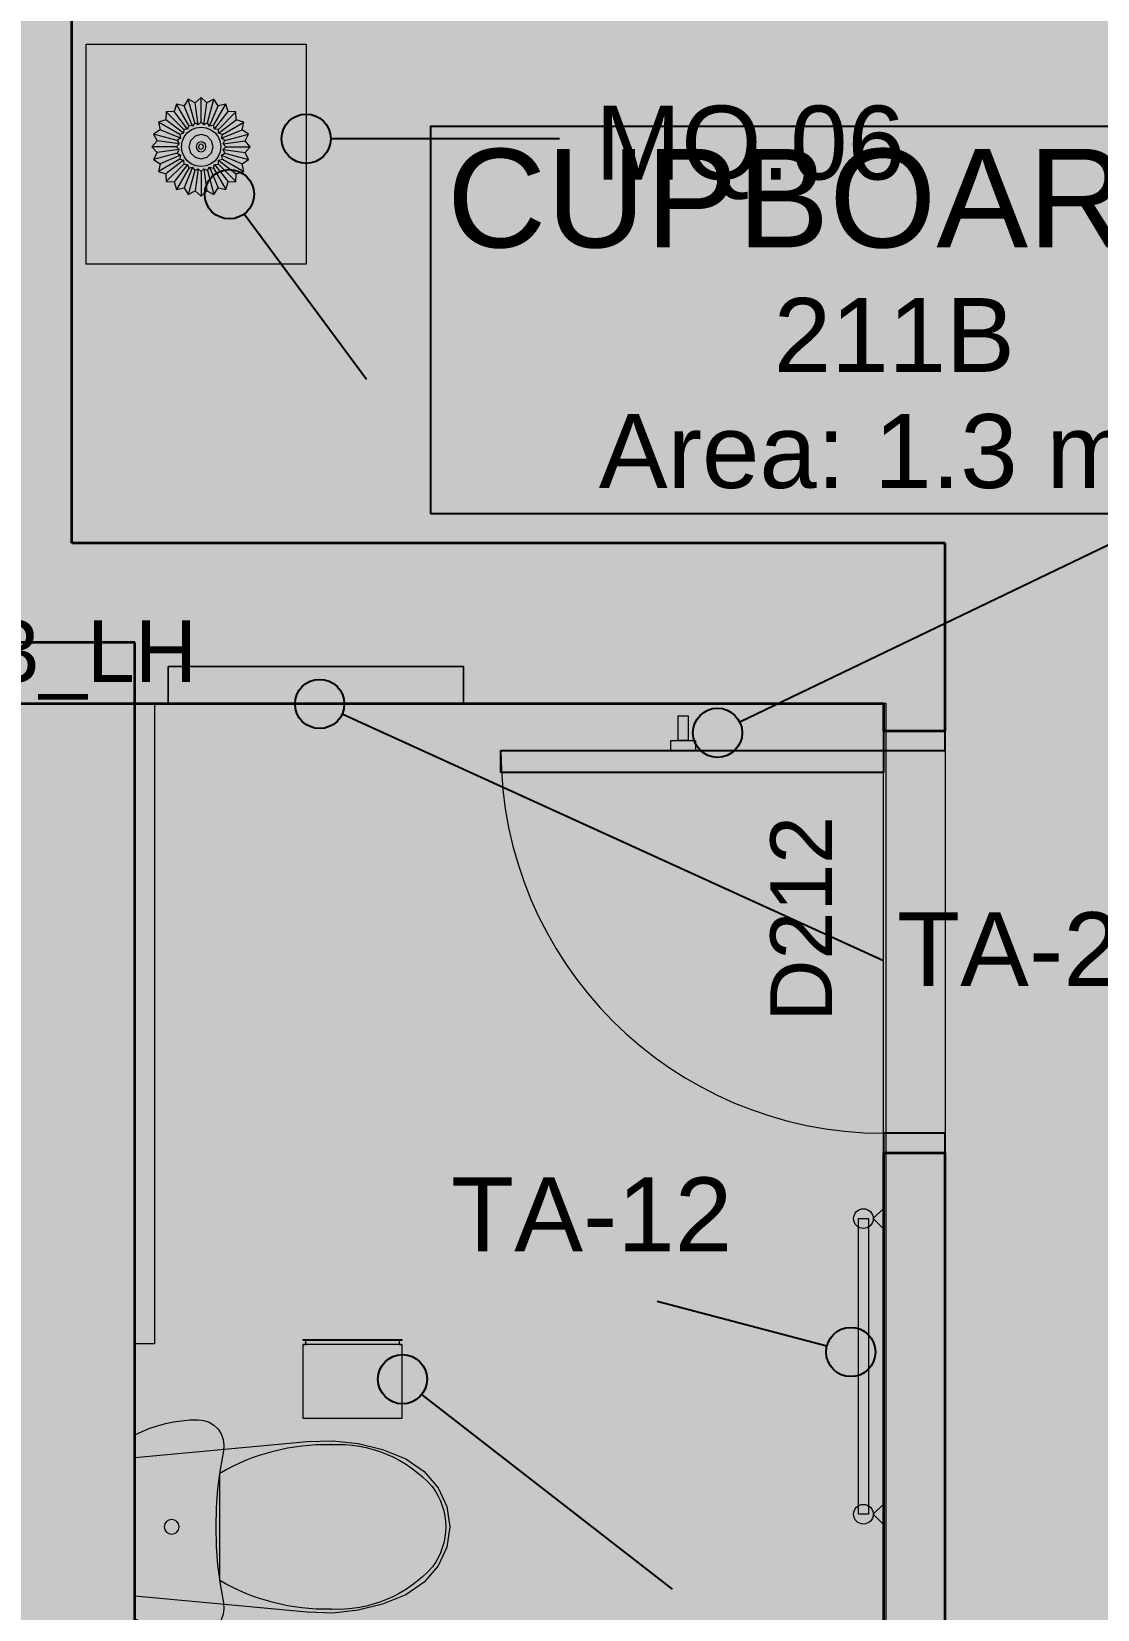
# Model space of a CAD drawing. Header units: millimetres. Extents: x -14278 to 103595, y -22378 to 34603.
# Drawn here: x 82347 to 84510, y -8634 to -5431 of the extents above; entities that cross this region are included whole.
import ezdxf
from ezdxf.enums import TextEntityAlignment as Align

# ---------------------------------------------------------------- set-up
doc = ezdxf.new("R2010")
doc.units = ezdxf.units.MM
doc.header["$MEASUREMENT"] = 0
for name, color, linetype in [('A-Zz_20_10_90-T_TextFFEInternal', 7, 'Continuous'), ('A-Zz_20_10_90-T_TextStair', 7, 'Continuous'), ('NewA-Ee_25_10-M_WallsInternal', 7, 'Continuous'), ('NewA-Ee_30_40-M_Floors', 7, 'Continuous'), ('NewA-Ee_40_20-M_GeneralFFAndEInternalEquipment', 7, 'Continuous'), ('NewA-Ee_40_20-M_GeneralFFAndEInternalMovable', 7, 'Continuous'), ('NewA-Ee_40_20-M_GeneralFFAndEInternalSanitary', 7, 'Continuous'), ('NewA-SL-M_SpacesInternal', 7, 'Continuous'), ('NewA-Ss_30_25-M_CeilingAndSoffitSystems', 7, 'Continuous'), ('NewA-Zz_20_10_90-T_TextFFEInternal', 7, 'Continuous'), ('NewA-Zz_50_90_00-M_GrossInternal', 7, 'Continuous')]:
    doc.layers.add(name, color=color, linetype=linetype)
doc.styles.add('GENERATED_STYLE_1', font='')
doc.styles.get('GENERATED_STYLE_1').set_extended_font_data('Arial')

# ---------------------------------------------------------------- blocks, each defined once
blk = doc.blocks.new('Slab_29_2', base_point=(94289.5, -11216.8))
at = {"layer": 'NewA-Ee_30_40-M_Floors', "linetype": 'Continuous', "lineweight": 13}
blk.add_hatch(color=254, dxfattribs=at).paths.add_polyline_path([(94289.5, -11216.8), (94289.5, -4919.6), (96739.2, -4919.6), (96739.2, -2667.5), (62189.8, -2667.5), (62189.8, -11216.8)])
blk = doc.blocks.new('BEDROOM_211_34_2', base_point=(83914.8, -3202.3))
at = {"layer": 'NewA-SL-M_SpacesInternal', "color": 253, "linetype": 'Continuous', "lineweight": 13}
for p, q in [((82428.5, -2667.5), (82428.5, -6469.7)), ((82428.5, -6469.7), (84201.2, -6469.7)), ((84201.2, -6469.7), (84201.2, -9621.9))]:
    blk.add_line(p, q, dxfattribs=at)
at = {"layer": 'NewA-SL-M_SpacesInternal', "color": 5, "lineweight": 70, "style": 'GENERATED_STYLE_1'}
for tag, height, p in [('ROOM_NAME', 200, (83914.8, -2894.4)), ('ROOM_NUMBER', 150, (83914.8, -3197.3)), ('adj_text', 150, (83914.8, -3433))]:
    blk.add_attdef(tag, text='', height=height, dxfattribs=at).set_placement(p, align=Align.TOP_CENTER)
blk = doc.blocks.new('BATH_212_45_2', base_point=(83078, -10385.8))
at = {"layer": 'NewA-SL-M_SpacesInternal', "color": 253, "linetype": 'Continuous', "lineweight": 13}
for p, q in [((83223.6, -6719.7), (82623.6, -6719.7)), ((82623.6, -6719.7), (82623.6, -6794.7)), ((83223.6, -6794.8), (83223.6, -6719.7)), ((82556, -6794.7), (82556, -9621.9)), ((82623.6, -6794.7), (82556, -6794.7)), ((84076.2, -6793.6), (83223.6, -6794.8)), ((84076.2, -9328), (84076.2, -6793.6)), ((84151.2, -9328), (84076.2, -9328)), ((84151.2, -9528), (84151.2, -9328)), ((84076.2, -9621.9), (84076.2, -9528)), ((84076.2, -9528), (84151.2, -9528)), ((82556, -9621.9), (84076.2, -9621.9))]:
    blk.add_line(p, q, dxfattribs=at)
at = {"layer": 'NewA-SL-M_SpacesInternal', "linetype": 'Continuous'}
for p, q in [((82439.2, -10032.2), (82439.2, -10346.5)), ((82439.2, -10032.2), (83716.9, -10032.2)), ((83716.9, -10032.2), (83716.9, -10346.5)), ((82439.2, -10346.5), (82439.2, -10582.2)), ((83716.9, -10346.5), (83716.9, -10582.2)), ((82439.2, -10582.2), (82439.2, -10817.9)), ((83716.9, -10582.2), (83716.9, -10817.9)), ((82439.2, -10817.9), (83716.9, -10817.9))]:
    blk.add_line(p, q, dxfattribs=at)
at = {"layer": 'NewA-SL-M_SpacesInternal', "color": 5, "lineweight": 70, "style": 'GENERATED_STYLE_1'}
for tag, height, p in [('ROOM_NAME', 200, (83078, -10077.9)), ('ROOM_NUMBER', 150, (83078, -10380.8)), ('adj_text', 150, (83078, -10616.5))]:
    blk.add_attdef(tag, text='', height=height, dxfattribs=at).set_placement(p, align=Align.TOP_CENTER)
blk = doc.blocks.new('CUPBOARD 1_211B_54_2', base_point=(84097.8, -5976.8))
at = {"layer": 'NewA-SL-M_SpacesInternal', "linetype": 'Continuous'}
for p, q in [((83156.2, -5623.2), (83156.2, -5937.5)), ((83156.2, -5623.2), (85039.5, -5623.2)), ((83156.2, -5937.5), (83156.2, -6173.2)), ((83156.2, -6173.2), (83156.2, -6409)), ((83156.2, -6409), (85039.5, -6409))]:
    blk.add_line(p, q, dxfattribs=at)
at = {"layer": 'NewA-SL-M_SpacesInternal', "color": 5, "lineweight": 70, "style": 'GENERATED_STYLE_1'}
for tag, height, p in [('ROOM_NAME', 200, (84097.8, -5669)), ('ROOM_NUMBER', 150, (84097.8, -5971.8)), ('adj_text', 150, (84097.8, -6207.5))]:
    blk.add_attdef(tag, text='', height=height, dxfattribs=at).set_placement(p, align=Align.TOP_CENTER)
blk = doc.blocks.new('Slab_31_2', base_point=(82556, -9621.9))
at = {"layer": 'NewA-Ss_30_25-M_CeilingAndSoffitSystems', "linetype": 'Continuous', "lineweight": 0}
blk.add_hatch(color=255, dxfattribs=at).paths.add_polyline_path([(82556, -9621.9), (84081.1, -9621.9), (84081.1, -6794.7), (82556, -6794.7)])
at = {"layer": 'NewA-Ss_30_25-M_CeilingAndSoffitSystems', "color": 6, "linetype": 'Continuous', "lineweight": 13, "flags": 128}
blk.add_lwpolyline([(82556, -9621.9), (84081.1, -9621.9), (84081.1, -6794.7), (82556, -6794.7)], close=True, dxfattribs=at)
blk = doc.blocks.new('Slab_43_2', base_point=(82428.5, -2667.5))
at = {"layer": 'NewA-Ss_30_25-M_CeilingAndSoffitSystems', "linetype": 'Continuous', "lineweight": 0}
blk.add_hatch(color=255, dxfattribs=at).paths.add_polyline_path([(82428.5, -2667.5), (82428.5, -6469.7), (84201.2, -6469.7), (84201.2, -9621.9), (85432.5, -9621.9), (85432.5, -6469.7), (86258.6, -6469.7), (86258.6, -2667.5)])
at = {"layer": 'NewA-Ss_30_25-M_CeilingAndSoffitSystems', "color": 6, "linetype": 'Continuous', "lineweight": 13, "flags": 128}
blk.add_lwpolyline([(82428.5, -2667.5), (82428.5, -6469.7), (84201.2, -6469.7), (84201.2, -9621.9), (85432.5, -9621.9), (85432.5, -6469.7), (86258.6, -6469.7), (86258.6, -2667.5)], close=True, dxfattribs=at)
blk = doc.blocks.new('Wall_81_2', base_point=(82278.5, -2667.5))
at = {"layer": 'NewA-Ee_25_10-M_WallsInternal', "linetype": 'Continuous', "lineweight": 13}
blk.add_hatch(color=6, dxfattribs=at).paths.add_polyline_path([(82278.5, -2667.5), (82278.5, -6794.7), (82428.5, -6469.7), (82428.5, -2667.5)])
at = {"layer": 'NewA-Ee_25_10-M_WallsInternal', "color": 92, "linetype": 'Continuous', "lineweight": 35, "flags": 128}
for points in [[(82278.5, -2667.5), (82278.5, -6794.7)], [(82428.5, -2667.5), (82278.5, -2667.5)], [(82428.5, -6469.7), (82428.5, -2667.5)]]:
    blk.add_lwpolyline(points, dxfattribs=at)
blk = doc.blocks.new('Wall_89_2', base_point=(82556, -6670.9))
at = {"layer": 'NewA-Ee_25_10-M_WallsInternal', "linetype": 'Continuous', "lineweight": 13}
blk.add_hatch(color=6, dxfattribs=at).paths.add_polyline_path([(82556, -6670.9), (80510.9, -6670.9), (80635.9, -6795.9), (82156, -6795.9)])
at = {"layer": 'NewA-Ee_25_10-M_WallsInternal', "color": 92, "linetype": 'Continuous', "lineweight": 35, "flags": 128}
for points in [[(82556, -6670.9), (80510.9, -6670.9)], [(80635.9, -6795.9), (82156, -6795.9)]]:
    blk.add_lwpolyline(points, dxfattribs=at)
blk = doc.blocks.new('Door 19_3')
at = {"layer": 'NewA-Ee_25_10-M_WallsInternal', "linetype": 'Continuous', "lineweight": 13}
for points in [[(388.5, 777), (343.5, 777), (343.5, 0), (388.5, 0)], [(-388.5, -125), (-388.5, 0), (-428.5, 0), (-428.5, -125)], [(428.5, -125), (428.5, 0), (388.5, 0), (388.5, -125)]]:
    blk.add_hatch(color=255, dxfattribs=at).paths.add_polyline_path(points)
at = {"layer": 'NewA-Ee_25_10-M_WallsInternal', "linetype": 'Continuous'}
for p, q in [((343.5, 0), (343.5, 777)), ((343.5, 777), (388.5, 777)), ((388.5, 777), (388.5, 0)), ((-388.5, 0), (-428.5, 0)), ((-428.5, 0), (-428.5, -125)), ((-388.5, -125), (-388.5, 0)), ((388.5, 0), (343.5, 0)), ((428.5, 0), (388.5, 0)), ((388.5, 0), (388.5, -125)), ((428.5, -125), (428.5, 0)), ((-428.5, -125), (-388.5, -125)), ((388.5, -125), (428.5, -125))]:
    blk.add_line(p, q, dxfattribs=at)
at = {"layer": 'NewA-Ee_25_10-M_WallsInternal', "color": 92, "linetype": 'Continuous', "lineweight": 35}
for p, q in [((-428.5, 0), (-428.5, -125)), ((428.5, 0), (428.5, -125))]:
    blk.add_line(p, q, dxfattribs=at)
at = {"layer": 'NewA-Ee_25_10-M_WallsInternal', "color": 6, "linetype": 'Continuous', "lineweight": 13}
blk.add_arc((388.5, 0), 777, 90, 180, dxfattribs=at)
blk = doc.blocks.new('D Marker 19')
at = {"layer": 'NewA-Ee_25_10-M_WallsInternal', "style": 'GENERATED_STYLE_1'}
blk.add_attdef('AC_WIDO_ID', text='', height=125, dxfattribs=at).set_placement((-262.1, 94.8), align=Align.BOTTOM_LEFT)
blk = doc.blocks.new('Wall_105_2', base_point=(84201.2, -6469.7))
at = {"layer": 'NewA-Ee_25_10-M_WallsInternal', "linetype": 'Continuous', "lineweight": 13}
for points in [[(84076.2, -6850.2), (84201.2, -6850.2), (84201.2, -6469.7), (84076.2, -6794.7)], [(84076.2, -7707.2), (84076.2, -9621.9), (84201.2, -9621.9), (84201.2, -7707.2)]]:
    blk.add_hatch(color=6, dxfattribs=at).paths.add_polyline_path(points)
at = {"layer": 'NewA-Ee_25_10-M_WallsInternal', "color": 92, "linetype": 'Continuous', "lineweight": 35}
for p, q in [((84076.2, -6850.2), (84201.2, -6850.2)), ((84076.2, -7707.2), (84201.2, -7707.2))]:
    blk.add_line(p, q, dxfattribs=at)
at = {"layer": 'NewA-Ee_25_10-M_WallsInternal', "color": 92, "linetype": 'Continuous', "lineweight": 35, "flags": 128}
for points in [[(84201.2, -6850.2), (84201.2, -6469.7)], [(84076.2, -6794.7), (84076.2, -6850.2)], [(84076.2, -7707.2), (84076.2, -9621.9)], [(84201.2, -9621.9), (84201.2, -7707.2)]]:
    blk.add_lwpolyline(points, dxfattribs=at)
at = {"layer": 'NewA-Ee_25_10-M_WallsInternal', "linetype": 'Continuous', "zscale": 1000, "rotation": 90}
blk.add_blockref('Door 19_3', (84076.2, -7278.7), dxfattribs=at)
at = {"layer": 'NewA-Ee_25_10-M_WallsInternal'}
ref = blk.add_blockref('D Marker 19', (84201.2, -7278.7), dxfattribs=dict(at, rotation=270))
ref.add_attrib('AC_WIDO_ID', 'D212', dxfattribs={"color": 7, "height": 125, "rotation": 90, "style": 'GENERATED_STYLE_1'}).set_placement((84008.8, -7440.8), align=Align.BOTTOM_LEFT)
blk = doc.blocks.new('Wall_125_2', base_point=(82556, -6670.9))
at = {"layer": 'NewA-Ee_25_10-M_WallsInternal', "linetype": 'Continuous', "lineweight": 13}
blk.add_hatch(color=6, dxfattribs=at).paths.add_polyline_path([(82156, -6795.9), (82156, -9621.9), (82556, -9621.9), (82556, -6670.9)])
at = {"layer": 'NewA-Ee_25_10-M_WallsInternal', "color": 92, "linetype": 'Continuous', "lineweight": 35, "flags": 128}
for points in [[(82556, -9621.9), (82556, -6670.9)], [(82156, -6795.9), (82156, -9621.9)]]:
    blk.add_lwpolyline(points, dxfattribs=at)
blk = doc.blocks.new('Wall_126_2', base_point=(82278.5, -6469.7))
at = {"layer": 'NewA-Ee_25_10-M_WallsInternal', "linetype": 'Continuous', "lineweight": 13}
blk.add_hatch(color=6, dxfattribs=at).paths.add_polyline_path([(82278.5, -6794.7), (84076.2, -6794.7), (84201.2, -6469.7), (82428.5, -6469.7)])
at = {"layer": 'NewA-Ee_25_10-M_WallsInternal', "color": 92, "linetype": 'Continuous', "lineweight": 35, "flags": 128}
for points in [[(84201.2, -6469.7), (82428.5, -6469.7)], [(82278.5, -6794.7), (84076.2, -6794.7)]]:
    blk.add_lwpolyline(points, dxfattribs=at)
blk = doc.blocks.new('Morph_33_2', base_point=(62039.5, -17767.3))
at = {"layer": 'NewA-Ee_40_20-M_GeneralFFAndEInternalMovable', "color": 6, "linetype": 'Continuous', "lineweight": 13, "flags": 128}
for points in [[(82664.8, -5568.1), (82656.3, -5581.6)], [(82677.8, -5616.4), (82664.8, -5568.1)], [(82679, -5575.5), (82664.8, -5568.1)], [(82690.7, -5564.7), (82679, -5575.5)], [(82702.5, -5575.5), (82690.7, -5564.7)], [(82690.7, -5614.7), (82690.7, -5564.7)], [(82716.6, -5568.1), (82702.5, -5575.5)], [(82703.7, -5616.4), (82716.6, -5568.1)], [(82725.2, -5581.6), (82716.6, -5568.1)], [(82620, -5594), (82619.3, -5610)], [(82635.9, -5593.3), (82620, -5594)], [(82655.4, -5629.4), (82620, -5594)], [(82640.7, -5578.1), (82635.9, -5593.3)], [(82663.3, -5629), (82635.9, -5593.3)], [(82665.7, -5621.4), (82640.7, -5578.1)], [(82656.3, -5581.6), (82640.7, -5578.1)], [(82673.5, -5623.2), (82656.3, -5581.6)], [(82684.8, -5620.1), (82679, -5575.5)], [(82696.6, -5620.1), (82702.5, -5575.5)], [(82707.9, -5623.2), (82725.2, -5581.6)], [(82715.7, -5621.4), (82740.7, -5578.1)], [(82718.1, -5629), (82745.5, -5593.3)], [(82740.7, -5578.1), (82725.2, -5581.6)], [(82726.1, -5629.4), (82761.4, -5594)], [(82745.5, -5593.3), (82740.7, -5578.1)], [(82761.4, -5594), (82745.5, -5593.3)], [(82762.1, -5610), (82761.4, -5594)], [(82607.6, -5630.3), (82594.1, -5638.9)], [(82619.3, -5610), (82604.1, -5614.7)], [(82604.1, -5614.7), (82607.6, -5630.3)], [(82647.4, -5639.7), (82604.1, -5614.7)], [(82649.1, -5647.5), (82607.6, -5630.3)], [(82655, -5637.3), (82619.3, -5610)], [(82655, -5637.3), (82647.4, -5639.7)], [(82655.4, -5629.4), (82655, -5637.3)], [(82663.3, -5629), (82655.4, -5629.4)], [(82665.7, -5621.4), (82663.3, -5629)], [(82673.5, -5623.2), (82665.7, -5621.4)], [(82677.8, -5616.4), (82673.5, -5623.2)], [(82684.8, -5620.1), (82677.8, -5616.4)], [(82690.7, -5614.7), (82684.8, -5620.1)], [(82696.6, -5620.1), (82690.7, -5614.7)], [(82703.7, -5616.4), (82696.6, -5620.1)], [(82707.9, -5623.2), (82703.7, -5616.4)], [(82715.7, -5621.4), (82707.9, -5623.2)], [(82718.1, -5629), (82715.7, -5621.4)], [(82726.1, -5629.4), (82718.1, -5629)], [(82726.4, -5637.3), (82726.1, -5629.4)], [(82726.4, -5637.3), (82762.1, -5610)], [(82734, -5639.7), (82726.4, -5637.3)], [(82732.3, -5647.5), (82773.9, -5630.3)], [(82734, -5639.7), (82777.3, -5614.7)], [(82777.3, -5614.7), (82762.1, -5610)], [(82773.9, -5630.3), (82777.3, -5614.7)], [(82787.3, -5638.9), (82773.9, -5630.3)], [(82601.5, -5653), (82590.7, -5664.7)], [(82590.7, -5664.7), (82601.5, -5676.5)], [(82640.7, -5664.7), (82590.7, -5664.7)], [(82594.1, -5638.9), (82601.5, -5653)], [(82642.4, -5651.8), (82594.1, -5638.9)], [(82646.1, -5658.9), (82601.5, -5653)], [(82646.1, -5658.9), (82640.7, -5664.7)], [(82640.7, -5664.7), (82646.1, -5670.6)], [(82649.1, -5647.5), (82642.4, -5651.8)], [(82642.4, -5651.8), (82646.1, -5658.9)], [(82647.4, -5639.7), (82649.1, -5647.5)], [(82669.3, -5652.4), (82666, -5664.7)], [(82666, -5664.7), (82669.3, -5677.1)], [(82678.4, -5643.4), (82669.3, -5652.4)], [(82690.7, -5640), (82678.4, -5643.4)], [(82682.1, -5659.7), (82680.7, -5664.7)], [(82680.7, -5664.7), (82682.1, -5669.7)], [(82685.7, -5656.1), (82682.1, -5659.7)], [(82690.7, -5654.7), (82685.7, -5656.1)], [(82686.4, -5662.2), (82685.7, -5664.7)], [(82685.7, -5664.7), (82686.4, -5667.2)], [(82688.2, -5660.4), (82686.4, -5662.2)], [(82686.4, -5667.2), (82688.2, -5669.1)], [(82690.7, -5659.7), (82688.2, -5660.4)], [(82688.2, -5669.1), (82690.7, -5669.7)], [(82703.1, -5643.4), (82690.7, -5640)], [(82695.7, -5656.1), (82690.7, -5654.7)], [(82693.2, -5660.4), (82690.7, -5659.7)], [(82690.7, -5669.7), (82693.2, -5669.1)], [(82695, -5662.2), (82693.2, -5660.4)], [(82693.2, -5669.1), (82695, -5667.2)], [(82695.7, -5664.7), (82695, -5662.2)], [(82695, -5667.2), (82695.7, -5664.7)], [(82699.4, -5659.7), (82695.7, -5656.1)], [(82700.7, -5664.7), (82699.4, -5659.7)], [(82699.4, -5669.7), (82700.7, -5664.7)], [(82712.1, -5652.4), (82703.1, -5643.4)], [(82715.4, -5664.7), (82712.1, -5652.4)], [(82712.1, -5677.1), (82715.4, -5664.7)], [(82732.3, -5647.5), (82734, -5639.7)], [(82739, -5651.8), (82732.3, -5647.5)], [(82735.3, -5658.9), (82739, -5651.8)], [(82735.3, -5658.9), (82779.9, -5653)], [(82740.7, -5664.7), (82735.3, -5658.9)], [(82735.3, -5670.6), (82740.7, -5664.7)], [(82739, -5651.8), (82787.3, -5638.9)], [(82740.7, -5664.7), (82790.7, -5664.7)], [(82779.9, -5653), (82787.3, -5638.9)], [(82790.7, -5664.7), (82779.9, -5653)], [(82779.9, -5676.5), (82790.7, -5664.7)], [(82601.5, -5676.5), (82594.1, -5690.6)], [(82642.4, -5677.7), (82594.1, -5690.6)], [(82594.1, -5690.6), (82607.6, -5699.2)], [(82646.1, -5670.6), (82601.5, -5676.5)], [(82647.4, -5689.7), (82604.1, -5714.7)], [(82607.6, -5699.2), (82604.1, -5714.7)], [(82649.1, -5682), (82607.6, -5699.2)], [(82655, -5692.1), (82619.3, -5719.5)], [(82655.4, -5700.1), (82620, -5735.5)], [(82663.3, -5700.4), (82635.9, -5736.1)], [(82646.1, -5670.6), (82642.4, -5677.7)], [(82642.4, -5677.7), (82649.1, -5682)], [(82649.1, -5682), (82647.4, -5689.7)], [(82647.4, -5689.7), (82655, -5692.1)], [(82655, -5692.1), (82655.4, -5700.1)], [(82655.4, -5700.1), (82663.3, -5700.4)], [(82663.3, -5700.4), (82665.7, -5708)], [(82669.3, -5677.1), (82678.4, -5686.1)], [(82678.4, -5686.1), (82690.7, -5689.4)], [(82682.1, -5669.7), (82685.7, -5673.4)], [(82685.7, -5673.4), (82690.7, -5674.7)], [(82690.7, -5674.7), (82695.7, -5673.4)], [(82690.7, -5689.4), (82703.1, -5686.1)], [(82695.7, -5673.4), (82699.4, -5669.7)], [(82703.1, -5686.1), (82712.1, -5677.1)], [(82715.7, -5708), (82718.1, -5700.4)], [(82718.1, -5700.4), (82726.1, -5700.1)], [(82718.1, -5700.4), (82745.5, -5736.1)], [(82726.1, -5700.1), (82726.4, -5692.1)], [(82726.1, -5700.1), (82761.4, -5735.5)], [(82726.4, -5692.1), (82734, -5689.7)], [(82726.4, -5692.1), (82762.1, -5719.5)], [(82732.3, -5682), (82739, -5677.7)], [(82732.3, -5682), (82773.9, -5699.2)], [(82734, -5689.7), (82732.3, -5682)], [(82734, -5689.7), (82777.3, -5714.7)], [(82739, -5677.7), (82735.3, -5670.6)], [(82735.3, -5670.6), (82779.9, -5676.5)], [(82739, -5677.7), (82787.3, -5690.6)], [(82773.9, -5699.2), (82787.3, -5690.6)], [(82777.3, -5714.7), (82773.9, -5699.2)], [(82787.3, -5690.6), (82779.9, -5676.5)], [(82604.1, -5714.7), (82619.3, -5719.5)], [(82619.3, -5719.5), (82620, -5735.5)], [(82665.7, -5708), (82640.7, -5751.3)], [(82673.5, -5706.3), (82656.3, -5747.9)], [(82677.8, -5713), (82664.8, -5761.3)], [(82665.7, -5708), (82673.5, -5706.3)], [(82673.5, -5706.3), (82677.8, -5713)], [(82677.8, -5713), (82684.8, -5709.4)], [(82684.8, -5709.4), (82679, -5754)], [(82684.8, -5709.4), (82690.7, -5714.7)], [(82690.7, -5714.7), (82696.6, -5709.4)], [(82690.7, -5714.7), (82690.7, -5764.7)], [(82696.6, -5709.4), (82702.5, -5754)], [(82696.6, -5709.4), (82703.7, -5713)], [(82703.7, -5713), (82707.9, -5706.3)], [(82703.7, -5713), (82716.6, -5761.3)], [(82707.9, -5706.3), (82725.2, -5747.9)], [(82707.9, -5706.3), (82715.7, -5708)], [(82715.7, -5708), (82740.7, -5751.3)], [(82761.4, -5735.5), (82762.1, -5719.5)], [(82762.1, -5719.5), (82777.3, -5714.7)], [(82620, -5735.5), (82635.9, -5736.1)], [(82635.9, -5736.1), (82640.7, -5751.3)], [(82640.7, -5751.3), (82656.3, -5747.9)], [(82656.3, -5747.9), (82664.8, -5761.3)], [(82664.8, -5761.3), (82679, -5754)], [(82679, -5754), (82690.7, -5764.7)], [(82690.7, -5764.7), (82702.5, -5754)], [(82702.5, -5754), (82716.6, -5761.3)], [(82716.6, -5761.3), (82725.2, -5747.9)], [(82725.2, -5747.9), (82740.7, -5751.3)], [(82740.7, -5751.3), (82745.5, -5736.1)], [(82745.5, -5736.1), (82761.4, -5735.5)]]:
    blk.add_lwpolyline(points, dxfattribs=at)
blk.add_lwpolyline([(82656.1, -5684.7), (82652.1, -5675.1), (82650.7, -5664.7), (82652.1, -5654.4), (82656.1, -5644.7), (82662.4, -5636.5), (82670.7, -5630.1), (82680.4, -5626.1), (82690.7, -5624.7), (82701.1, -5626.1), (82710.7, -5630.1), (82719, -5636.5), (82725.4, -5644.7), (82729.4, -5654.4), (82730.7, -5664.7), (82729.4, -5675.1), (82725.4, -5684.7), (82719, -5693), (82710.7, -5699.4), (82701.1, -5703.4), (82690.7, -5704.7), (82680.4, -5703.4), (82670.7, -5699.4), (82662.4, -5693)], close=True, dxfattribs=at)
blk = doc.blocks.new('Rectangular Table 01 19_3')
at = {"layer": 'NewA-Ee_40_20-M_GeneralFFAndEInternalMovable', "color": 1, "linetype": 'Continuous', "lineweight": 18}
for p, q in [((446.6, 446.6), (0, 446.6)), ((0, 446.6), (0, 0)), ((446.6, 0), (446.6, 446.6)), ((0, 0), (446.6, 0))]:
    blk.add_line(p, q, dxfattribs=at)
blk = doc.blocks.new('Wall Hanging Rack 19')
at = {"layer": 'NewA-Ee_40_20-M_GeneralFFAndEInternalEquipment', "color": 1, "linetype": 'Continuous', "lineweight": 18}
for p, q in [((25, 0), (-25, 0)), ((-25, 0), (-25, -20)), ((25, -20), (25, 0)), ((-25, -20), (25, -20)), ((10, -20), (-10, -20)), ((-10, -20), (-10, -70)), ((10, -70), (10, -20)), ((-10, -70), (10, -70))]:
    blk.add_line(p, q, dxfattribs=at)
blk = doc.blocks.new('Towel Rack 19')
at = {"layer": 'NewA-Ee_40_20-M_GeneralFFAndEInternalEquipment', "color": 1, "linetype": 'Continuous', "lineweight": 18}
for p, q in [((-280, 0), (-320, 0)), ((-320, 0), (-300, -20)), ((-300, -20), (-280, 0)), ((320, 0), (280, 0)), ((280, 0), (300, -20)), ((300, -20), (320, 0)), ((300, -30), (-300, -30)), ((-300, -30), (-300, -50)), ((300, -50), (300, -30)), ((-300, -50), (300, -50))]:
    blk.add_line(p, q, dxfattribs=at)
for centre, start, end in [((-300, -40), 0, 180), ((300, -40), 0, 180), ((-300, -40), 180, 0), ((300, -40), 180, 0)]:
    blk.add_arc(centre, 20, start, end, dxfattribs=at)
blk = doc.blocks.new('Toilet Paper Dispenser 19')
at = {"layer": 'NewA-Ee_40_20-M_GeneralFFAndEInternalEquipment', "color": 1, "linetype": 'Continuous', "lineweight": 18}
for p, q in [((200, 0), (0, 0)), ((0, 0), (0, -2)), ((200, -2), (200, 0)), ((0, -2), (5, -2)), ((0, -2), (200, -2)), ((5, -10), (0, -10)), ((0, -10), (0, -160)), ((0, -10), (200, -10)), ((5, -2), (5, -10)), ((195, -10), (195, -2)), ((195, -2), (200, -2)), ((200, -10), (195, -10)), ((200, -160), (200, -10)), ((0, -160), (200, -160))]:
    blk.add_line(p, q, dxfattribs=at)
blk = doc.blocks.new('Cabinet Wall Single Door 19')
at = {"layer": 'NewA-Ee_40_20-M_GeneralFFAndEInternalEquipment', "color": 1, "linetype": 'Continuous', "lineweight": 18}
for p, q in [((600, 75), (0, 75)), ((0, 75), (0, 0)), ((600, 0), (600, 75)), ((0, 0), (600, 0))]:
    blk.add_line(p, q, dxfattribs=at)
blk = doc.blocks.new('WC 19')
at = {"layer": 'NewA-Ee_40_20-M_GeneralFFAndEInternalSanitary', "color": 1, "linetype": 'Continuous', "lineweight": 18}
for p, q in [((-186.8, -25), (-193.9, -40.1)), ((186.8, -25), (-186.8, -25)), ((-141, -25), (-173.3, -375.4)), ((141, -25), (-141, -25)), ((173.3, -375.4), (141, -25)), ((193.9, -40.1), (186.8, -25)), ((-200.1, -55.5), (-205.4, -71.3)), ((-193.9, -40.1), (-200.1, -55.5)), ((200.1, -55.5), (193.9, -40.1)), ((205.4, -71.3), (200.1, -55.5)), ((-209.7, -87.4), (-213.1, -103.7)), ((-205.4, -71.3), (-209.7, -87.4)), ((209.7, -87.4), (205.4, -71.3)), ((213.1, -103.7), (209.7, -87.4)), ((-215.5, -120.2), (-217, -136.8)), ((-213.1, -103.7), (-215.5, -120.2)), ((215.5, -120.2), (213.1, -103.7)), ((217, -136.8), (215.5, -120.2)), ((-217, -136.8), (-217.5, -153.5)), ((-217.5, -153.5), (-216.2, -165)), ((216.2, -165), (217.5, -153.5)), ((217.5, -153.5), (217, -136.8)), ((-216.2, -165), (-212.4, -176)), ((-212.4, -176), (-206.3, -185.9)), ((-206.3, -185.9), (-198.2, -194.1)), ((-77.6, -193.3), (-38.9, -190.4)), ((-38.9, -190.4), (0, -189.4)), ((0, -189.4), (38.9, -190.4)), ((38.9, -190.4), (77.6, -193.3)), ((198.2, -194.1), (206.3, -185.9)), ((206.3, -185.9), (212.4, -176)), ((212.4, -176), (216.2, -165)), ((-198.2, -194.1), (-188.5, -200.5)), ((-188.5, -200.5), (-177.6, -204.5)), ((-177.6, -204.5), (-166.1, -206)), ((-166.1, -206), (-154.5, -205)), ((-154.5, -205), (-116.2, -198.2)), ((-116.2, -198.2), (-77.6, -193.3)), ((0, -198), (-108.9, -198)), ((108.9, -198), (0, -198)), ((77.6, -193.3), (116.2, -198.2)), ((116.2, -198.2), (154.5, -205)), ((154.5, -205), (166.1, -206)), ((166.1, -206), (177.6, -204.5)), ((177.6, -204.5), (188.5, -200.5)), ((188.5, -200.5), (198.2, -194.1)), ((-173.3, -375.4), (-174.9, -427.1)), ((174.9, -427.1), (173.3, -375.4)), ((-174.9, -427.1), (-169.4, -478.4)), ((169.4, -478.4), (174.9, -427.1)), ((-169.4, -478.4), (-157, -528.2)), ((157, -528.2), (169.4, -478.4)), ((-157, -528.2), (-138, -575.1)), ((138, -575.1), (157, -528.2)), ((-138, -575.1), (-112.4, -612.3)), ((112.4, -612.3), (138, -575.1)), ((-112.4, -612.3), (-79.4, -640.8)), ((79.4, -640.8), (112.4, -612.3)), ((81.1, -629.6), (81.1, -629.6)), ((-79.4, -640.8), (-41, -658.8)), ((-41, -658.8), (0, -665)), ((0, -656.4), (0, -656.4)), ((0, -665), (41, -658.8)), ((41, -658.8), (79.4, -640.8))]:
    blk.add_line(p, q, dxfattribs=at)
blk.add_circle((0, -100), 15, dxfattribs=at)
for centre, radius, start, end in [((258.1, -412.9), 425.4, 149.6518, 181.3539), ((-258.1, -412.9), 425.4, 358.6461, 30.3482), ((89.5, -437.3), 257, 176.8048, 228.4245), ((-89.5, -437.3), 257, 311.5755, 3.1952), ((0.8, -517.8), 138.6, 233.7772, 269.6644), ((-0.8, -517.8), 138.6, 270.3356, 306.2228)]:
    blk.add_arc(centre, radius, start, end, dxfattribs=at)
for p in [(108.9, -198), (-167, -423), (167, -423), (-81.1, -629.6)]:
    blk.add_point(p, dxfattribs=at)
blk = doc.blocks.new('Mirror 19_5')
at = {"layer": 'NewA-Ee_40_20-M_GeneralFFAndEInternalEquipment', "color": 1, "linetype": 'Continuous', "lineweight": 18}
for p, q in [((1300, 40), (0, 40)), ((0, 40), (0, 0)), ((1300, 40), (0, 40)), ((0, 40), (0, 0)), ((1300, 0), (1300, 40)), ((1300, 0), (1300, 40)), ((0, 0), (1300, 0)), ((0, 0), (1300, 0))]:
    blk.add_line(p, q, dxfattribs=at)
blk = doc.blocks.new('Line_103_2', base_point=(83418.4, -5648.4))
at = {"layer": 'NewA-Zz_20_10_90-T_TextFFEInternal', "linetype": 'Continuous'}
blk.add_hatch(color=256, dxfattribs=at).paths.add_polyline_path([(82954, -5648.4), (82950.2, -5629.3), (82939.3, -5613.1), (82923.1, -5602.3), (82904, -5598.4), (82884.9, -5602.3), (82868.6, -5613.1), (82857.8, -5629.3), (82854, -5648.4), (82857.8, -5667.6), (82868.6, -5683.8), (82884.9, -5694.6), (82904, -5698.4), (82923.1, -5694.6), (82939.3, -5683.8), (82950.2, -5667.6)])
blk.add_line((83418.4, -5648.4), (82954, -5648.4), dxfattribs=at)
blk.add_circle((82904, -5648.4), 50, dxfattribs=at)
blk = doc.blocks.new('Line_106_2', base_point=(83026.4, -6137.1))
at = {"layer": 'NewA-Zz_20_10_90-T_TextFFEInternal', "linetype": 'Continuous'}
blk.add_hatch(color=256, dxfattribs=at).paths.add_polyline_path([(82798.2, -5761.2), (82794.4, -5742.1), (82783.5, -5725.9), (82767.3, -5715), (82748.2, -5711.2), (82729, -5715), (82712.8, -5725.9), (82702, -5742.1), (82698.2, -5761.2), (82702, -5780.3), (82712.8, -5796.6), (82729, -5807.4), (82748.2, -5811.2), (82767.3, -5807.4), (82783.5, -5796.6), (82794.4, -5780.3)])
blk.add_line((83026.4, -6137.1), (82777.9, -5801.4), dxfattribs=at)
blk.add_circle((82748.2, -5761.2), 50, dxfattribs=at)
blk = doc.blocks.new('Line_143_2', base_point=(83647.6, -8593))
at = {"layer": 'NewA-Zz_20_10_90-T_TextFFEInternal', "linetype": 'Continuous'}
blk.add_hatch(color=256, dxfattribs=at).paths.add_polyline_path([(83149.6, -8166.7), (83145.8, -8147.6), (83134.9, -8131.4), (83118.7, -8120.5), (83099.6, -8116.7), (83080.4, -8120.5), (83064.2, -8131.4), (83053.4, -8147.6), (83049.6, -8166.7), (83053.4, -8185.9), (83064.2, -8202.1), (83080.4, -8212.9), (83099.6, -8216.7), (83118.7, -8212.9), (83134.9, -8202.1), (83145.8, -8185.9)])
blk.add_line((83647.6, -8593), (83139, -8197.4), dxfattribs=at)
blk.add_circle((83099.6, -8166.7), 50, dxfattribs=at)
blk = doc.blocks.new('Line_157_2', base_point=(84076.2, -7317.4))
at = {"layer": 'NewA-Zz_20_10_90-T_TextFFEInternal', "linetype": 'Continuous'}
blk.add_hatch(color=256, dxfattribs=at).paths.add_polyline_path([(82981.4, -6795.9), (82977.6, -6776.8), (82966.7, -6760.5), (82950.5, -6749.7), (82931.4, -6745.9), (82912.3, -6749.7), (82896, -6760.5), (82885.2, -6776.8), (82881.4, -6795.9), (82885.2, -6815), (82896, -6831.2), (82912.3, -6842.1), (82931.4, -6845.9), (82950.5, -6842.1), (82966.7, -6831.2), (82977.6, -6815)])
blk.add_line((84076.2, -7317.4), (82976.9, -6816.6), dxfattribs=at)
blk.add_circle((82931.4, -6795.9), 50, dxfattribs=at)
blk = doc.blocks.new('Line_160_2', base_point=(84642.5, -6420.5))
at = {"layer": 'NewA-Zz_20_10_90-T_TextFFEInternal', "linetype": 'Continuous'}
blk.add_hatch(color=256, dxfattribs=at).paths.add_polyline_path([(83789.1, -6854.4), (83785.3, -6835.3), (83774.5, -6819.1), (83758.3, -6808.2), (83739.1, -6804.4), (83720, -6808.2), (83703.8, -6819.1), (83692.9, -6835.3), (83689.1, -6854.4), (83692.9, -6873.6), (83703.8, -6889.8), (83720, -6900.6), (83739.1, -6904.4), (83758.3, -6900.6), (83774.5, -6889.8), (83785.3, -6873.6)])
blk.add_line((84642.5, -6420.5), (83784.2, -6832.8), dxfattribs=at)
blk.add_circle((83739.1, -6854.4), 50, dxfattribs=at)
blk = doc.blocks.new('Line_163_2', base_point=(83616.8, -8008.5))
at = {"layer": 'NewA-Zz_20_10_90-T_TextFFEInternal', "linetype": 'Continuous'}
blk.add_hatch(color=256, dxfattribs=at).paths.add_polyline_path([(84059.5, -8111.5), (84055.7, -8092.4), (84044.8, -8076.2), (84028.6, -8065.3), (84009.5, -8061.5), (83990.3, -8065.3), (83974.1, -8076.2), (83963.3, -8092.4), (83959.5, -8111.5), (83963.3, -8130.7), (83974.1, -8146.9), (83990.3, -8157.7), (84009.5, -8161.5), (84028.6, -8157.7), (84044.8, -8146.9), (84055.7, -8130.7)])
blk.add_line((83616.8, -8008.5), (83961.1, -8098.9), dxfattribs=at)
blk.add_circle((84009.5, -8111.5), 50, dxfattribs=at)
blk = doc.blocks.new('Label_195_2', base_point=(83380.1, -5496.9))
at = {"layer": 'A-Zz_20_10_90-T_TextFFEInternal', "insert": (83805.1, -5581.2), "char_height": 150, "attachment_point": 2, "style": 'GENERATED_STYLE_1'}
blk.add_mtext('\\fArial|b0|i0|c0|p34;MQ.06\\fArial|b0|i0|c0|p34;\\fArial|b0|i0|c0|p34;\\fArial|b0|i0|c0|p34;\\fArial|b0|i0|c0|p34;\\fArial|b0|i0|c0|p34;\\fArial|b0|i0|c0|p34;\\fArial|b0|i0|c0|p34;\\fArial|b0|i0|c0|p34;\\fArial|b0|i0|c0|p34;\\fArial|b0|i0|c0|p34;\\fArial|b0|i0|c0|p34;\\fArial|b0|i0|c0|p34;\\fArial|b0|i0|c0|p34;\\fArial|b0|i0|c0|p34;\\fArial|b0|i0|c0|p34;\\fArial|b0|i0|c0|p34;\\fArial|b0|i0|c0|p34;\\fArial|b0|i0|c0|p34;\\fArial|b0|i0|c0|p34;\\fArial|b0|i0|c0|p34;\\fArial|b0|i0|c0|p34;\\fArial|b0|i0|c0|p34;\\fArial|b0|i0|c0|p34;\\fArial|b0|i0|c0|p34;\\fArial|b0|i0|c0|p34;\\fArial|b0|i0|c0|p34;\\fArial|b0|i0|c0|p34;\\fArial|b0|i0|c0|p34;\\fArial|b0|i0|c0|p34;}', dxfattribs=at)
blk = doc.blocks.new('Label_227_2', base_point=(83963.7, -7134.4))
at = {"layer": 'A-Zz_20_10_90-T_TextFFEInternal', "insert": (84388.7, -7218.7), "char_height": 150, "attachment_point": 2, "style": 'GENERATED_STYLE_1'}
blk.add_mtext('\\fArial|b0|i0|c0|p34;TA-24\\fArial|b0|i0|c0|p34;\\fArial|b0|i0|c0|p34;\\fArial|b0|i0|c0|p34;\\fArial|b0|i0|c0|p34;\\fArial|b0|i0|c0|p34;\\fArial|b0|i0|c0|p34;\\fArial|b0|i0|c0|p34;\\fArial|b0|i0|c0|p34;\\fArial|b0|i0|c0|p34;\\fArial|b0|i0|c0|p34;\\fArial|b0|i0|c0|p34;\\fArial|b0|i0|c0|p34;\\fArial|b0|i0|c0|p34;\\fArial|b0|i0|c0|p34;\\fArial|b0|i0|c0|p34;\\fArial|b0|i0|c0|p34;\\fArial|b0|i0|c0|p34;\\fArial|b0|i0|c0|p34;\\fArial|b0|i0|c0|p34;\\fArial|b0|i0|c0|p34;\\fArial|b0|i0|c0|p34;\\fArial|b0|i0|c0|p34;\\fArial|b0|i0|c0|p34;\\fArial|b0|i0|c0|p34;\\fArial|b0|i0|c0|p34;\\fArial|b0|i0|c0|p34;\\fArial|b0|i0|c0|p34;\\fArial|b0|i0|c0|p34;\\fArial|b0|i0|c0|p34;}', dxfattribs=at)
blk = doc.blocks.new('Label_233_2', base_point=(83058.6, -7672.8))
at = {"layer": 'A-Zz_20_10_90-T_TextFFEInternal', "insert": (83483.6, -7757.1), "char_height": 150, "attachment_point": 2, "style": 'GENERATED_STYLE_1'}
blk.add_mtext('\\fArial|b0|i0|c0|p34;TA-12\\fArial|b0|i0|c0|p34;\\fArial|b0|i0|c0|p34;\\fArial|b0|i0|c0|p34;\\fArial|b0|i0|c0|p34;\\fArial|b0|i0|c0|p34;\\fArial|b0|i0|c0|p34;\\fArial|b0|i0|c0|p34;\\fArial|b0|i0|c0|p34;\\fArial|b0|i0|c0|p34;\\fArial|b0|i0|c0|p34;\\fArial|b0|i0|c0|p34;\\fArial|b0|i0|c0|p34;\\fArial|b0|i0|c0|p34;\\fArial|b0|i0|c0|p34;\\fArial|b0|i0|c0|p34;\\fArial|b0|i0|c0|p34;\\fArial|b0|i0|c0|p34;\\fArial|b0|i0|c0|p34;\\fArial|b0|i0|c0|p34;\\fArial|b0|i0|c0|p34;\\fArial|b0|i0|c0|p34;\\fArial|b0|i0|c0|p34;\\fArial|b0|i0|c0|p34;\\fArial|b0|i0|c0|p34;\\fArial|b0|i0|c0|p34;\\fArial|b0|i0|c0|p34;\\fArial|b0|i0|c0|p34;\\fArial|b0|i0|c0|p34;\\fArial|b0|i0|c0|p34;}', dxfattribs=at)

msp = doc.modelspace()

# ---------------------------------------------------------------- hatches: boundary and pattern name
at = {"layer": 'NewA-Zz_50_90_00-M_GrossInternal', "linetype": 'Continuous', "lineweight": 140}
msp.add_hatch(color=1, dxfattribs=at).paths.add_polyline_path([(62189.8, -2667.5), (96739.2, -2667.5), (96739.2, -11067), (67539.2, -11067), (67539.2, -15617), (64089.8, -15617), (64089.8, -11067), (62189.8, -11067)])

# ---------------------------------------------------------------- block references
at = {"layer": 'A-Zz_20_10_90-T_TextFFEInternal', "color": 6, "linetype": 'Continuous', "lineweight": 13}
for name, p in [('Label_195_2', (83380.1, -5496.9)), ('Label_227_2', (83963.7, -7134.4)), ('Label_233_2', (83058.6, -7672.8))]:
    msp.add_blockref(name, p, dxfattribs=at)
at = {"layer": 'NewA-Ee_25_10-M_WallsInternal', "color": 92, "lineweight": 35}
for name, p in [('Wall_81_2', (82278.5, -2667.5)), ('Wall_126_2', (82278.5, -6469.7)), ('Wall_105_2', (84201.2, -6469.7)), ('Wall_89_2', (82556, -6670.9)), ('Wall_125_2', (82556, -6670.9))]:
    msp.add_blockref(name, p, dxfattribs=at)
at = {"layer": 'NewA-Ee_30_40-M_Floors', "color": 6, "linetype": 'Continuous', "lineweight": 13}
msp.add_blockref('Slab_29_2', (94289.5, -11216.8), dxfattribs=at)
at = {"layer": 'NewA-Ee_40_20-M_GeneralFFAndEInternalEquipment', "color": 6, "linetype": 'Continuous', "lineweight": 13, "xscale": -1, "zscale": 1000}
for name, p in [('Cabinet Wall Single Door 19', (83223.6, -6794.7)), ('Toilet Paper Dispenser 19', (83098.1, -8086.2))]:
    msp.add_blockref(name, p, dxfattribs=at)
for name, p, rotation in [('Mirror 19_5', (82596, -6794.7), 90), ('Wall Hanging Rack 19', (83669.4, -6890.2), 180), ('Towel Rack 19', (84075.2, -8140.7), 270)]:
    msp.add_blockref(name, p, dxfattribs=dict(at, rotation=rotation))
at = {"layer": 'NewA-Ee_40_20-M_GeneralFFAndEInternalMovable', "color": 6, "linetype": 'Continuous', "lineweight": 13, "xscale": -1, "zscale": 1000}
msp.add_blockref('Rectangular Table 01 19_3', (82904, -5902.9), dxfattribs=at)
at = {"layer": 'NewA-Ee_40_20-M_GeneralFFAndEInternalMovable', "linetype": 'Continuous', "lineweight": 0}
msp.add_blockref('Morph_33_2', (62039.5, -17767.3), dxfattribs=at)
at = {"layer": 'NewA-Ee_40_20-M_GeneralFFAndEInternalSanitary', "color": 6, "linetype": 'Continuous', "lineweight": 13, "xscale": -1, "zscale": 1000, "rotation": 90}
msp.add_blockref('WC 19', (82531, -8466.4), dxfattribs=at)
at = {"layer": 'NewA-SL-M_SpacesInternal', "linetype": 'Continuous'}
msp.add_blockref('BEDROOM_211_34_2', (83914.8, -3202.3), dxfattribs=at)
for name, p, values in [('CUPBOARD 1_211B_54_2', (84097.8, -5976.8), {'ROOM_NAME': 'CUPBOARD 1', 'ROOM_NUMBER': '211B', 'adj_text': 'Area: 1.3 m2'}), ('BATH_212_45_2', (83078, -10385.8), {'ROOM_NAME': 'BATH', 'ROOM_NUMBER': '212', 'adj_text': 'Area: 4.4 m2'})]:
    msp.add_blockref(name, p, dxfattribs=at).add_auto_attribs(values)
at = {"layer": 'NewA-Ss_30_25-M_CeilingAndSoffitSystems', "color": 6, "linetype": 'Continuous', "lineweight": 13}
for name, p in [('Slab_43_2', (82428.5, -2667.5)), ('Slab_31_2', (82556, -9621.9))]:
    msp.add_blockref(name, p, dxfattribs=at)
at = {"layer": 'NewA-Zz_20_10_90-T_TextFFEInternal', "linetype": 'Continuous'}
for name, p in [('Line_103_2', (83418.4, -5648.4)), ('Line_106_2', (83026.4, -6137.1)), ('Line_160_2', (84642.5, -6420.5)), ('Line_157_2', (84076.2, -7317.4)), ('Line_163_2', (83616.8, -8008.5)), ('Line_143_2', (83647.6, -8593))]:
    msp.add_blockref(name, p, dxfattribs=at)

# ---------------------------------------------------------------- texts
at = {"layer": 'A-Zz_20_10_90-T_TextStair', "linetype": 'Continuous', "insert": (78616, -6626.2), "char_height": 125, "attachment_point": 1, "style": 'GENERATED_STYLE_1'}
msp.add_mtext('\\A1;{\\fArial|b0|i0|c0|p34;Door_Exterior_DoorWithTransom01_1050x2343_LH}', dxfattribs=at)

doc.saveas('drawing.dxf')
